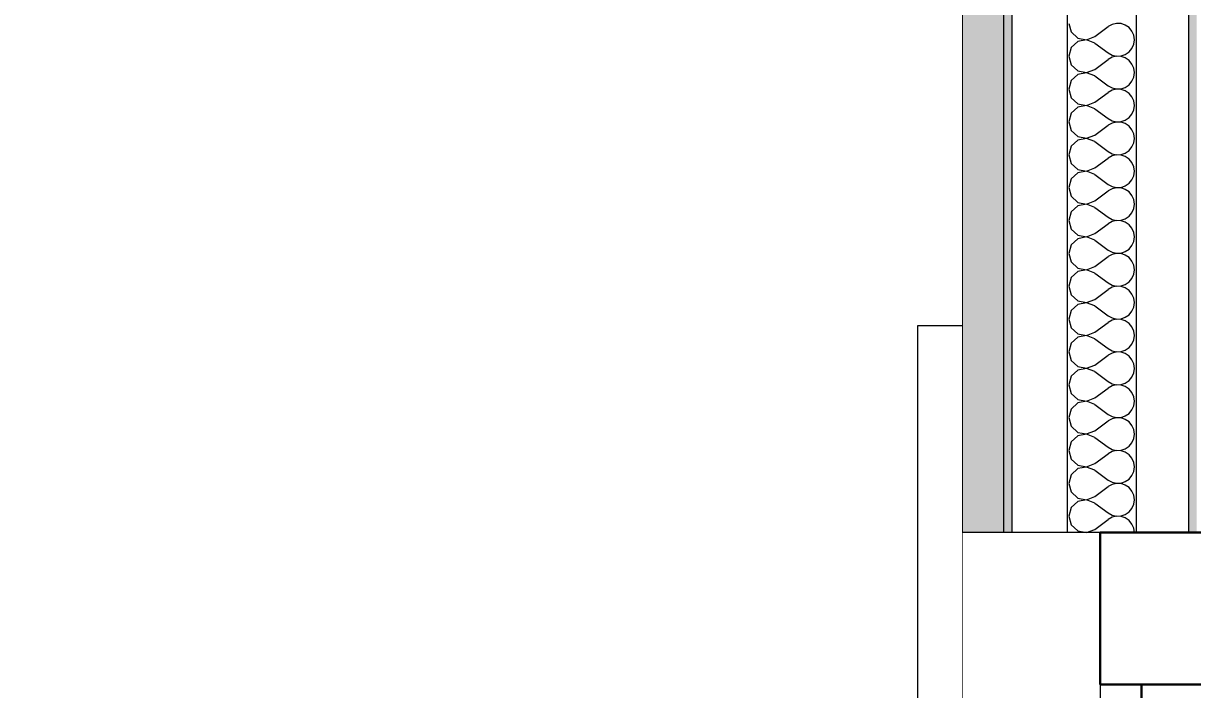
# Model space of a CAD drawing. Header units: millimetres. Extents: x -48147 to 1414029, y -496296 to 18123.
# Drawn here: x 1379177.3 to 1379601, y -476643.6 to -476402.2 of the extents above; entities that cross this region are included whole.
import ezdxf

# ---------------------------------------------------------------- set-up
doc = ezdxf.new("R2010")
doc.units = ezdxf.units.MM
doc.header["$MEASUREMENT"] = 0
doc.linetypes.add('Wipeout_Contour', pattern=[1000, 0, -1000])
for name, color, linetype in [('New_A-25-M_Wall_Int', 7, 'Continuous'), ('New_A-95-D_1_20', 7, 'Continuous'), ('New_ArchiCAD Doors', 7, 'Continuous'), ('New_ArchiCAD Windows', 7, 'Continuous')]:
    doc.layers.add(name, color=color, linetype=linetype)
for name, color, linetype, lineweight in [('New_A-25-M_Wall_Int_Pen_No__1', 7, 'Continuous', 13), ('New_A-95-D_1_20_Pen_No__1', 7, 'Continuous', 13), ('New_ArchiCAD Windows_Pen_No__87', 8, 'Continuous', 20)]:
    doc.layers.add(name, color=color, linetype=linetype, lineweight=lineweight)
for name, color, linetype, lineweight, true_color in [('New_A-25-M_Wall_Int_Pen_No__107', 7, 'Continuous', 15, 0xa6a6a6), ('New_ArchiCAD Doors_Pen_No__63', 7, 'Continuous', 20, 0x606060), ('New_ArchiCAD Windows_Pen_No__43', 7, 'Continuous', 30, 0x444444), ('New_ArchiCAD Windows_Pen_No__63', 7, 'Continuous', 20, 0x606060)]:
    doc.layers.add(name, color=color, linetype=linetype, lineweight=lineweight, true_color=true_color)
doc.styles.add('GENERATED_STYLE_1', font='')
doc.styles.get('GENERATED_STYLE_1').set_extended_font_data('Arial')
doc.dimstyles.new('GENERATED_STYLE__4', dxfattribs={"dimtxt": 125, "dimasz": 47.5, "dimexe": 0.18, "dimexo": 50, "dimgap": 0.09, "dimtad": 1, "dimdec": 0, "dimzin": 0, "dimdsep": 46, "dimtxsty": 'GENERATED_STYLE_1', "dimblk": 'ARROWHEAD_2', "dimblk1": 'ARROWHEAD_2', "dimblk2": 'ARROWHEAD_2', "dimcen": 0.09, "dimclrd": 7, "dimclre": 7, "dimclrt": 7, "dimadec": 0, "dimazin": 0, "dimtfac": 1, "dimtdec": 4, "dimtmove": 0, "dimatfit": 3, "dimfxl": 1, "dimtolj": 1, "dimtzin": 0, "dimarcsym": 0})

# ---------------------------------------------------------------- blocks, each defined once
blk = doc.blocks.new('*X200', base_point=(1372879, -490836.73))
at = {"layer": 'New_A-25-M_Wall_Int_Pen_No__107', "linetype": 'Continuous'}
for p, q in [((1379556.06, -476402.21), (1379556.95, -476405.34)), ((1379571.78, -476402.6), (1379570.35, -476403.4)), ((1379573.38, -476402.23), (1379571.78, -476402.6)), ((1379575.02, -476402.31), (1379573.38, -476402.23)), ((1379576.58, -476402.84), (1379575.02, -476402.31)), ((1379556.95, -476405.34), (1379559.35, -476407.53)), ((1379562.55, -476408.14), (1379565.58, -476406.97)), ((1379565.58, -476406.97), (1379570.35, -476403.4)), ((1379577.93, -476403.77), (1379576.58, -476402.84)), ((1379578.98, -476405.03), (1379577.93, -476403.77)), ((1379579.64, -476406.53), (1379578.98, -476405.03)), ((1379579.87, -476408.16), (1379579.64, -476406.53)), ((1379556.95, -476410.98), (1379556.06, -476414.11)), ((1379559.35, -476408.79), (1379556.95, -476410.98)), ((1379559.35, -476407.53), (1379562.55, -476408.14)), ((1379562.55, -476408.19), (1379559.35, -476408.79)), ((1379565.58, -476409.35), (1379562.55, -476408.19)), ((1379565.58, -476409.35), (1379570.35, -476412.92)), ((1379577.93, -476412.55), (1379578.98, -476411.29)), ((1379578.98, -476411.29), (1379579.64, -476409.79)), ((1379579.64, -476409.79), (1379579.87, -476408.16)), ((1379556.06, -476414.11), (1379556.95, -476417.24)), ((1379565.58, -476418.88), (1379570.35, -476415.3)), ((1379570.35, -476412.92), (1379571.78, -476413.72)), ((1379571.78, -476414.51), (1379570.35, -476415.3)), ((1379571.78, -476413.72), (1379573.38, -476414.09)), ((1379573.38, -476414.14), (1379571.78, -476414.51)), ((1379573.38, -476414.09), (1379575.02, -476414.01)), ((1379575.02, -476414.22), (1379573.38, -476414.14)), ((1379575.02, -476414.01), (1379576.58, -476413.48)), ((1379576.58, -476414.74), (1379575.02, -476414.22)), ((1379576.58, -476413.48), (1379577.93, -476412.55)), ((1379577.93, -476415.67), (1379576.58, -476414.74)), ((1379556.95, -476417.24), (1379559.35, -476419.44)), ((1379559.35, -476419.44), (1379562.55, -476420.04)), ((1379562.55, -476420.04), (1379565.58, -476418.88)), ((1379578.98, -476416.94), (1379577.93, -476415.67)), ((1379579.64, -476418.44), (1379578.98, -476416.94)), ((1379579.87, -476420.07), (1379579.64, -476418.44)), ((1379556.95, -476422.89), (1379556.06, -476426.02)), ((1379559.35, -476420.69), (1379556.95, -476422.89)), ((1379562.55, -476420.09), (1379559.35, -476420.69)), ((1379565.58, -476421.26), (1379562.55, -476420.09)), ((1379565.58, -476421.26), (1379570.35, -476424.83)), ((1379577.93, -476424.46), (1379578.98, -476423.2)), ((1379578.98, -476423.2), (1379579.64, -476421.69)), ((1379579.64, -476421.69), (1379579.87, -476420.07)), ((1379556.06, -476426.02), (1379556.95, -476429.15)), ((1379565.58, -476430.78), (1379570.35, -476427.21)), ((1379570.35, -476424.83), (1379571.78, -476425.62)), ((1379571.78, -476426.41), (1379570.35, -476427.21)), ((1379571.78, -476425.62), (1379573.38, -476425.99)), ((1379573.38, -476426.04), (1379571.78, -476426.41)), ((1379573.38, -476425.99), (1379575.02, -476425.91)), ((1379575.02, -476426.12), (1379573.38, -476426.04)), ((1379575.02, -476425.91), (1379576.58, -476425.39)), ((1379576.58, -476426.65), (1379575.02, -476426.12)), ((1379576.58, -476425.39), (1379577.93, -476424.46)), ((1379577.93, -476427.58), (1379576.58, -476426.65)), ((1379578.98, -476428.84), (1379577.93, -476427.58)), ((1379556.95, -476429.15), (1379559.35, -476431.34)), ((1379559.35, -476431.34), (1379562.55, -476431.95)), ((1379562.55, -476431.99), (1379559.35, -476432.6)), ((1379562.55, -476431.95), (1379565.58, -476430.78)), ((1379565.58, -476433.16), (1379562.55, -476431.99)), ((1379579.64, -476430.34), (1379578.98, -476428.84)), ((1379579.87, -476431.97), (1379579.64, -476430.34)), ((1379579.64, -476433.6), (1379579.87, -476431.97)), ((1379556.95, -476434.79), (1379556.06, -476437.92)), ((1379559.35, -476432.6), (1379556.95, -476434.79)), ((1379565.58, -476433.16), (1379570.35, -476436.73)), ((1379576.58, -476437.29), (1379577.93, -476436.36)), ((1379577.93, -476436.36), (1379578.98, -476435.1)), ((1379578.98, -476435.1), (1379579.64, -476433.6)), ((1379556.06, -476437.92), (1379556.95, -476441.05)), ((1379565.58, -476442.68), (1379570.35, -476439.11)), ((1379570.35, -476436.73), (1379571.78, -476437.53)), ((1379571.78, -476438.32), (1379570.35, -476439.11)), ((1379571.78, -476437.53), (1379573.38, -476437.9)), ((1379573.38, -476437.95), (1379571.78, -476438.32)), ((1379573.38, -476437.9), (1379575.02, -476437.82)), ((1379575.02, -476438.03), (1379573.38, -476437.95)), ((1379575.02, -476437.82), (1379576.58, -476437.29)), ((1379576.58, -476438.55), (1379575.02, -476438.03)), ((1379577.93, -476439.48), (1379576.58, -476438.55)), ((1379578.98, -476440.75), (1379577.93, -476439.48)), ((1379579.64, -476442.25), (1379578.98, -476440.75)), ((1379556.95, -476441.05), (1379559.35, -476443.25)), ((1379559.35, -476444.5), (1379556.95, -476446.7)), ((1379559.35, -476443.25), (1379562.55, -476443.85)), ((1379562.55, -476443.9), (1379559.35, -476444.5)), ((1379562.55, -476443.85), (1379565.58, -476442.68)), ((1379565.58, -476445.07), (1379562.55, -476443.9)), ((1379565.58, -476445.07), (1379570.35, -476448.64)), ((1379579.87, -476443.88), (1379579.64, -476442.25)), ((1379579.64, -476445.5), (1379579.87, -476443.88)), ((1379556.95, -476446.7), (1379556.06, -476449.83)), ((1379570.35, -476448.64), (1379571.78, -476449.43)), ((1379575.02, -476449.72), (1379576.58, -476449.2)), ((1379576.58, -476449.2), (1379577.93, -476448.27)), ((1379577.93, -476448.27), (1379578.98, -476447)), ((1379578.98, -476447), (1379579.64, -476445.5)), ((1379556.06, -476449.83), (1379556.95, -476452.96)), ((1379556.95, -476452.96), (1379559.35, -476455.15)), ((1379565.58, -476454.59), (1379570.35, -476451.02)), ((1379571.78, -476450.22), (1379570.35, -476451.02)), ((1379571.78, -476449.43), (1379573.38, -476449.8)), ((1379573.38, -476449.85), (1379571.78, -476450.22)), ((1379573.38, -476449.8), (1379575.02, -476449.72)), ((1379575.02, -476449.93), (1379573.38, -476449.85)), ((1379576.58, -476450.46), (1379575.02, -476449.93)), ((1379577.93, -476451.39), (1379576.58, -476450.46)), ((1379578.98, -476452.65), (1379577.93, -476451.39)), ((1379579.64, -476454.15), (1379578.98, -476452.65)), ((1379559.35, -476456.41), (1379556.95, -476458.6)), ((1379559.35, -476455.15), (1379562.55, -476455.76)), ((1379562.55, -476455.8), (1379559.35, -476456.41)), ((1379562.55, -476455.76), (1379565.58, -476454.59)), ((1379565.58, -476456.97), (1379562.55, -476455.8)), ((1379565.58, -476456.97), (1379570.35, -476460.54)), ((1379578.98, -476458.91), (1379579.64, -476457.41)), ((1379579.87, -476455.78), (1379579.64, -476454.15)), ((1379579.64, -476457.41), (1379579.87, -476455.78)), ((1379556.95, -476458.6), (1379556.06, -476461.73)), ((1379556.06, -476461.73), (1379556.95, -476464.86)), ((1379570.35, -476460.54), (1379571.78, -476461.34)), ((1379571.78, -476462.13), (1379570.35, -476462.92)), ((1379571.78, -476461.34), (1379573.38, -476461.71)), ((1379573.38, -476461.76), (1379571.78, -476462.13)), ((1379573.38, -476461.71), (1379575.02, -476461.63)), ((1379575.02, -476461.84), (1379573.38, -476461.76)), ((1379575.02, -476461.63), (1379576.58, -476461.1)), ((1379576.58, -476462.36), (1379575.02, -476461.84)), ((1379576.58, -476461.1), (1379577.93, -476460.17)), ((1379577.93, -476460.17), (1379578.98, -476458.91)), ((1379556.95, -476464.86), (1379559.35, -476467.06)), ((1379565.58, -476466.49), (1379570.35, -476462.92)), ((1379577.93, -476463.29), (1379576.58, -476462.36)), ((1379578.98, -476464.56), (1379577.93, -476463.29)), ((1379579.64, -476466.06), (1379578.98, -476464.56)), ((1379579.87, -476467.68), (1379579.64, -476466.06)), ((1379556.95, -476470.51), (1379556.06, -476473.64)), ((1379559.35, -476468.31), (1379556.95, -476470.51)), ((1379559.35, -476467.06), (1379562.55, -476467.66)), ((1379562.55, -476467.71), (1379559.35, -476468.31)), ((1379562.55, -476467.66), (1379565.58, -476466.49)), ((1379565.58, -476468.88), (1379562.55, -476467.71)), ((1379565.58, -476468.88), (1379570.35, -476472.45)), ((1379578.98, -476470.81), (1379579.64, -476469.31)), ((1379579.64, -476469.31), (1379579.87, -476467.68)), ((1379556.06, -476473.64), (1379556.95, -476476.77)), ((1379565.58, -476478.4), (1379570.35, -476474.83)), ((1379570.35, -476472.45), (1379571.78, -476473.24)), ((1379571.78, -476474.03), (1379570.35, -476474.83)), ((1379571.78, -476473.24), (1379573.38, -476473.61)), ((1379573.38, -476473.66), (1379571.78, -476474.03)), ((1379573.38, -476473.61), (1379575.02, -476473.53)), ((1379575.02, -476473.74), (1379573.38, -476473.66)), ((1379575.02, -476473.53), (1379576.58, -476473.01)), ((1379576.58, -476474.27), (1379575.02, -476473.74)), ((1379576.58, -476473.01), (1379577.93, -476472.08)), ((1379577.93, -476475.2), (1379576.58, -476474.27)), ((1379577.93, -476472.08), (1379578.98, -476470.81)), ((1379556.95, -476476.77), (1379559.35, -476478.96)), ((1379559.35, -476478.96), (1379562.55, -476479.57)), ((1379562.55, -476479.57), (1379565.58, -476478.4)), ((1379578.98, -476476.46), (1379577.93, -476475.2)), ((1379579.64, -476477.96), (1379578.98, -476476.46)), ((1379579.87, -476479.59), (1379579.64, -476477.96)), ((1379556.95, -476482.41), (1379556.06, -476485.54)), ((1379559.35, -476480.22), (1379556.95, -476482.41)), ((1379562.55, -476479.61), (1379559.35, -476480.22)), ((1379565.58, -476480.78), (1379562.55, -476479.61)), ((1379565.58, -476480.78), (1379570.35, -476484.35)), ((1379577.93, -476483.98), (1379578.98, -476482.72)), ((1379578.98, -476482.72), (1379579.64, -476481.22)), ((1379579.64, -476481.22), (1379579.87, -476479.59)), ((1379556.06, -476485.54), (1379556.95, -476488.67)), ((1379565.58, -476490.3), (1379570.35, -476486.73)), ((1379570.35, -476484.35), (1379571.78, -476485.15)), ((1379571.78, -476485.94), (1379570.35, -476486.73)), ((1379571.78, -476485.15), (1379573.38, -476485.52)), ((1379573.38, -476485.57), (1379571.78, -476485.94)), ((1379573.38, -476485.52), (1379575.02, -476485.44)), ((1379575.02, -476485.65), (1379573.38, -476485.57)), ((1379575.02, -476485.44), (1379576.58, -476484.91)), ((1379576.58, -476486.17), (1379575.02, -476485.65)), ((1379576.58, -476484.91), (1379577.93, -476483.98)), ((1379577.93, -476487.1), (1379576.58, -476486.17)), ((1379578.98, -476488.36), (1379577.93, -476487.1)), ((1379556.95, -476488.67), (1379559.35, -476490.87)), ((1379559.35, -476490.87), (1379562.55, -476491.47)), ((1379562.55, -476491.52), (1379559.35, -476492.12)), ((1379562.55, -476491.47), (1379565.58, -476490.3)), ((1379565.58, -476492.68), (1379562.55, -476491.52)), ((1379579.64, -476489.87), (1379578.98, -476488.36)), ((1379579.87, -476491.49), (1379579.64, -476489.87)), ((1379579.64, -476493.12), (1379579.87, -476491.49)), ((1379556.95, -476494.32), (1379556.06, -476497.45)), ((1379559.35, -476492.12), (1379556.95, -476494.32)), ((1379565.58, -476492.68), (1379570.35, -476496.26)), ((1379576.58, -476496.82), (1379577.93, -476495.89)), ((1379577.93, -476495.89), (1379578.98, -476494.62)), ((1379578.98, -476494.62), (1379579.64, -476493.12)), ((1379556.06, -476497.45), (1379556.95, -476500.58)), ((1379565.58, -476502.21), (1379570.35, -476498.64)), ((1379570.35, -476496.26), (1379571.78, -476497.05)), ((1379571.78, -476497.84), (1379570.35, -476498.64)), ((1379571.78, -476497.05), (1379573.38, -476497.42)), ((1379573.38, -476497.47), (1379571.78, -476497.84)), ((1379573.38, -476497.42), (1379575.02, -476497.34)), ((1379575.02, -476497.55), (1379573.38, -476497.47)), ((1379575.02, -476497.34), (1379576.58, -476496.82)), ((1379576.58, -476498.08), (1379575.02, -476497.55)), ((1379577.93, -476499.01), (1379576.58, -476498.08)), ((1379578.98, -476500.27), (1379577.93, -476499.01)), ((1379579.64, -476501.77), (1379578.98, -476500.27)), ((1379556.95, -476500.58), (1379559.35, -476502.77)), ((1379559.35, -476504.03), (1379556.95, -476506.22)), ((1379559.35, -476502.77), (1379562.55, -476503.38)), ((1379562.55, -476503.42), (1379559.35, -476504.03)), ((1379562.55, -476503.38), (1379565.58, -476502.21)), ((1379565.58, -476504.59), (1379562.55, -476503.42)), ((1379579.87, -476503.4), (1379579.64, -476501.77)), ((1379579.64, -476505.03), (1379579.87, -476503.4)), ((1379556.95, -476506.22), (1379556.06, -476509.35)), ((1379565.58, -476504.59), (1379570.35, -476508.16)), ((1379570.35, -476508.16), (1379571.78, -476508.96)), ((1379575.02, -476509.25), (1379576.58, -476508.72)), ((1379576.58, -476508.72), (1379577.93, -476507.79)), ((1379577.93, -476507.79), (1379578.98, -476506.53)), ((1379578.98, -476506.53), (1379579.64, -476505.03)), ((1379556.06, -476509.35), (1379556.95, -476512.48)), ((1379556.95, -476512.48), (1379559.35, -476514.68)), ((1379565.58, -476514.11), (1379570.35, -476510.54)), ((1379571.78, -476509.75), (1379570.35, -476510.54)), ((1379571.78, -476508.96), (1379573.38, -476509.33)), ((1379573.38, -476509.38), (1379571.78, -476509.75)), ((1379573.38, -476509.33), (1379575.02, -476509.25)), ((1379575.02, -476509.46), (1379573.38, -476509.38)), ((1379576.58, -476509.98), (1379575.02, -476509.46)), ((1379577.93, -476510.91), (1379576.58, -476509.98)), ((1379578.98, -476512.17), (1379577.93, -476510.91)), ((1379579.64, -476513.68), (1379578.98, -476512.17)), ((1379559.35, -476515.93), (1379556.95, -476518.13)), ((1379559.35, -476514.68), (1379562.55, -476515.28)), ((1379562.55, -476515.33), (1379559.35, -476515.93)), ((1379562.55, -476515.28), (1379565.58, -476514.11)), ((1379565.58, -476516.49), (1379562.55, -476515.33)), ((1379565.58, -476516.49), (1379570.35, -476520.07)), ((1379578.98, -476518.43), (1379579.64, -476516.93)), ((1379579.87, -476515.3), (1379579.64, -476513.68)), ((1379579.64, -476516.93), (1379579.87, -476515.3)), ((1379556.95, -476518.13), (1379556.06, -476521.26)), ((1379556.06, -476521.26), (1379556.95, -476524.39)), ((1379570.35, -476520.07), (1379571.78, -476520.86)), ((1379571.78, -476520.86), (1379573.38, -476521.23)), ((1379573.38, -476521.28), (1379571.78, -476521.65)), ((1379573.38, -476521.23), (1379575.02, -476521.15)), ((1379575.02, -476521.36), (1379573.38, -476521.28)), ((1379575.02, -476521.15), (1379576.58, -476520.63)), ((1379576.58, -476521.88), (1379575.02, -476521.36)), ((1379576.58, -476520.63), (1379577.93, -476519.7)), ((1379577.93, -476519.7), (1379578.98, -476518.43)), ((1379556.95, -476524.39), (1379559.35, -476526.58)), ((1379565.58, -476526.02), (1379570.35, -476522.45)), ((1379571.78, -476521.65), (1379570.35, -476522.45)), ((1379577.93, -476522.81), (1379576.58, -476521.88)), ((1379578.98, -476524.08), (1379577.93, -476522.81)), ((1379579.64, -476525.58), (1379578.98, -476524.08)), ((1379579.87, -476527.21), (1379579.64, -476525.58)), ((1379559.35, -476527.84), (1379556.95, -476530.03)), ((1379559.35, -476526.58), (1379562.55, -476527.18)), ((1379562.55, -476527.23), (1379559.35, -476527.84)), ((1379562.55, -476527.18), (1379565.58, -476526.02)), ((1379565.58, -476528.4), (1379562.55, -476527.23)), ((1379565.58, -476528.4), (1379570.35, -476531.97)), ((1379578.98, -476530.34), (1379579.64, -476528.84)), ((1379579.64, -476528.84), (1379579.87, -476527.21)), ((1379556.95, -476530.03), (1379556.06, -476533.16)), ((1379556.06, -476533.16), (1379556.95, -476536.29)), ((1379570.35, -476531.97), (1379571.78, -476532.77)), ((1379571.78, -476533.56), (1379570.35, -476534.35)), ((1379571.78, -476532.77), (1379573.38, -476533.14)), ((1379573.38, -476533.19), (1379571.78, -476533.56)), ((1379573.38, -476533.14), (1379575.02, -476533.06)), ((1379575.02, -476533.26), (1379573.38, -476533.19)), ((1379575.02, -476533.06), (1379576.58, -476532.53)), ((1379576.58, -476533.79), (1379575.02, -476533.26)), ((1379576.58, -476532.53), (1379577.93, -476531.6)), ((1379577.93, -476534.72), (1379576.58, -476533.79)), ((1379577.93, -476531.6), (1379578.98, -476530.34)), ((1379556.95, -476536.29), (1379559.35, -476538.48)), ((1379562.55, -476539.09), (1379565.58, -476537.92)), ((1379565.58, -476537.92), (1379570.35, -476534.35)), ((1379578.98, -476535.98), (1379577.93, -476534.72)), ((1379579.64, -476537.49), (1379578.98, -476535.98)), ((1379579.87, -476539.11), (1379579.64, -476537.49)), ((1379556.95, -476541.94), (1379556.06, -476545.07)), ((1379559.35, -476539.74), (1379556.95, -476541.94)), ((1379559.35, -476538.48), (1379562.55, -476539.09)), ((1379562.55, -476539.14), (1379559.35, -476539.74)), ((1379565.58, -476540.3), (1379562.55, -476539.14)), ((1379565.58, -476540.3), (1379570.35, -476543.88)), ((1379577.93, -476543.51), (1379578.98, -476542.24)), ((1379578.98, -476542.24), (1379579.64, -476540.74)), ((1379579.64, -476540.74), (1379579.87, -476539.11)), ((1379556.06, -476545.07), (1379556.95, -476548.2)), ((1379565.58, -476549.83), (1379570.35, -476546.26)), ((1379570.35, -476543.88), (1379571.78, -476544.67)), ((1379571.78, -476545.46), (1379570.35, -476546.26)), ((1379571.78, -476544.67), (1379573.38, -476545.04)), ((1379573.38, -476545.09), (1379571.78, -476545.46)), ((1379573.38, -476545.04), (1379575.02, -476544.96)), ((1379575.02, -476545.17), (1379573.38, -476545.09)), ((1379575.02, -476544.96), (1379576.58, -476544.44)), ((1379576.58, -476545.69), (1379575.02, -476545.17)), ((1379576.58, -476544.44), (1379577.93, -476543.51)), ((1379577.93, -476546.62), (1379576.58, -476545.69)), ((1379578.98, -476547.89), (1379577.93, -476546.62)), ((1379556.95, -476548.2), (1379559.35, -476550.39)), ((1379559.35, -476550.39), (1379562.55, -476550.99)), ((1379562.55, -476551.04), (1379559.35, -476551.65)), ((1379562.55, -476550.99), (1379565.58, -476549.83)), ((1379565.58, -476552.21), (1379562.55, -476551.04)), ((1379579.64, -476549.39), (1379578.98, -476547.89)), ((1379579.87, -476551.02), (1379579.64, -476549.39)), ((1379579.64, -476552.64), (1379579.87, -476551.02)), ((1379556.95, -476553.84), (1379556.06, -476556.97)), ((1379559.35, -476551.65), (1379556.95, -476553.84)), ((1379565.58, -476552.21), (1379570.35, -476555.78)), ((1379577.93, -476555.41), (1379578.98, -476554.15)), ((1379578.98, -476554.15), (1379579.64, -476552.64)), ((1379556.06, -476556.97), (1379556.95, -476560.1)), ((1379565.58, -476561.73), (1379570.35, -476558.16)), ((1379570.35, -476555.78), (1379571.78, -476556.57)), ((1379571.78, -476557.37), (1379570.35, -476558.16)), ((1379571.78, -476556.57), (1379573.38, -476556.95)), ((1379573.38, -476556.99), (1379571.78, -476557.37)), ((1379573.38, -476556.95), (1379575.02, -476556.87)), ((1379575.02, -476557.07), (1379573.38, -476556.99)), ((1379575.02, -476556.87), (1379576.58, -476556.34)), ((1379576.58, -476557.6), (1379575.02, -476557.07)), ((1379576.58, -476556.34), (1379577.93, -476555.41)), ((1379577.93, -476558.53), (1379576.58, -476557.6)), ((1379578.98, -476559.79), (1379577.93, -476558.53)), ((1379556.95, -476560.1), (1379559.35, -476562.29)), ((1379559.35, -476563.55), (1379556.95, -476565.75)), ((1379559.35, -476562.29), (1379562.55, -476562.9)), ((1379562.55, -476562.95), (1379559.35, -476563.55)), ((1379562.55, -476562.9), (1379565.58, -476561.73)), ((1379565.58, -476564.11), (1379562.55, -476562.95)), ((1379579.64, -476561.3), (1379578.98, -476559.79)), ((1379579.87, -476562.92), (1379579.64, -476561.3)), ((1379579.64, -476564.55), (1379579.87, -476562.92)), ((1379556.95, -476565.75), (1379556.06, -476568.88)), ((1379565.58, -476564.11), (1379570.35, -476567.68)), ((1379570.35, -476567.68), (1379571.78, -476568.48)), ((1379576.58, -476568.25), (1379577.93, -476567.32)), ((1379577.93, -476567.32), (1379578.98, -476566.05)), ((1379578.98, -476566.05), (1379579.64, -476564.55)), ((1379556.06, -476568.88), (1379556.95, -476572)), ((1379556.95, -476572), (1379559.35, -476574.2)), ((1379565.58, -476573.64), (1379570.35, -476570.07)), ((1379571.78, -476569.27), (1379570.35, -476570.07)), ((1379571.78, -476568.48), (1379573.38, -476568.85)), ((1379573.38, -476568.9), (1379571.78, -476569.27)), ((1379573.38, -476568.85), (1379575.02, -476568.77)), ((1379575.02, -476568.98), (1379573.38, -476568.9)), ((1379575.02, -476568.77), (1379576.58, -476568.25)), ((1379576.58, -476569.5), (1379575.02, -476568.98)), ((1379577.93, -476570.43), (1379576.58, -476569.5)), ((1379578.98, -476571.7), (1379577.93, -476570.43)), ((1379579.64, -476573.2), (1379578.98, -476571.7)), ((1379559.35, -476575.46), (1379556.95, -476577.65)), ((1379559.35, -476574.2), (1379562.55, -476574.8)), ((1379562.55, -476574.85), (1379559.35, -476575.46)), ((1379562.55, -476574.8), (1379565.58, -476573.64)), ((1379565.58, -476576.02), (1379562.55, -476574.85)), ((1379565.58, -476576.02), (1379570.35, -476579.59)), ((1379578.98, -476577.96), (1379579.64, -476576.45)), ((1379579.87, -476574.83), (1379579.64, -476573.2)), ((1379579.64, -476576.45), (1379579.87, -476574.83)), ((1379556.95, -476577.65), (1379556.06, -476580.78)), ((1379570.35, -476579.59), (1379571.78, -476580.38)), ((1379571.78, -476580.38), (1379573.38, -476580.76)), ((1379573.38, -476580.76), (1379575.02, -476580.68)), ((1379575.02, -476580.68), (1379576.58, -476580.15)), ((1379576.58, -476580.15), (1379577.93, -476579.22)), ((1379577.93, -476579.22), (1379578.98, -476577.96)), ((1379556.06, -476580.78), (1379556.95, -476583.91)), ((1379556.95, -476583.91), (1379559.35, -476586.1)), ((1379565.58, -476585.54), (1379570.35, -476581.97)), ((1379571.78, -476581.18), (1379570.35, -476581.97)), ((1379573.38, -476580.8), (1379571.78, -476581.18)), ((1379575.02, -476580.88), (1379573.38, -476580.8)), ((1379576.58, -476581.41), (1379575.02, -476580.88)), ((1379577.93, -476582.34), (1379576.58, -476581.41)), ((1379578.98, -476583.6), (1379577.93, -476582.34)), ((1379579.64, -476585.11), (1379578.98, -476583.6)), ((1379559.35, -476586.1), (1379562.55, -476586.71)), ((1379562.55, -476586.71), (1379565.58, -476585.54)), ((1379579.87, -476586.73), (1379579.64, -476585.11))]:
    blk.add_line(p, q, dxfattribs=at)
blk = doc.blocks.new('Section Elem_175_2', base_point=(1372879, -490836.73))
at = {"color": 254, "linetype": 'Wipeout_Contour', "lineweight": 0, "ltscale": 8759280.573030584}
blk.add_wipeout([(1379517.46, -478586.73), (1379567.46, -478586.73), (1379567.46, -478531.73), (1379567.46, -476641.73), (1379567.46, -476586.73), (1379517.46, -476586.73)], dxfattribs=at).dxf.layer = 'New_A-25-M_Wall_Int'
at = {"layer": 'New_A-25-M_Wall_Int_Pen_No__107', "linetype": 'Continuous', "lineweight": 0, "true_color": 0x535353}
blk.add_hatch(color=251, dxfattribs=at).paths.add_polyline_path([(1379532.46, -475661.73), (1379532.46, -475686.73), (1379532.46, -476586.73), (1379535.46, -476586.73), (1379535.46, -474813.61), (1379532.46, -474813.61)])
at = {"layer": 'New_A-25-M_Wall_Int_Pen_No__107', "linetype": 'Continuous'}
blk.add_hatch(color=256, dxfattribs=at).paths.add_polyline_path([(1379532.46, -475686.73), (1379517.46, -475686.73), (1379517.46, -476586.73), (1379532.46, -476586.73)])
at = {"layer": 'New_A-25-M_Wall_Int_Pen_No__1', "linetype": 'Continuous'}
for p, q in [((1379517.46, -475686.73), (1379517.46, -476586.73)), ((1379532.46, -475686.73), (1379532.46, -476586.73))]:
    blk.add_line(p, q, dxfattribs=at)
at = {"color": 254, "linetype": 'Wipeout_Contour', "lineweight": 0, "ltscale": 5837036.294986662}
blk.add_wipeout([(1379535.46, -476586.73), (1379555.46, -476586.73), (1379555.46, -474813.61), (1379535.46, -474813.61)], dxfattribs=at).dxf.layer = 'New_A-25-M_Wall_Int'
at = {"layer": 'New_A-25-M_Wall_Int_Pen_No__1', "linetype": 'Continuous'}
blk.add_line((1379535.46, -474813.61), (1379535.46, -476586.73), dxfattribs=at)
at = {"color": 254, "linetype": 'Wipeout_Contour', "lineweight": 0, "ltscale": 5837121.378725396}
blk.add_wipeout([(1379555.46, -476586.73), (1379580.46, -476586.73), (1379580.46, -474813.61), (1379555.46, -474813.61)], dxfattribs=at).dxf.layer = 'New_A-25-M_Wall_Int'
at = {"layer": 'New_A-25-M_Wall_Int_Pen_No__1', "linetype": 'Continuous'}
blk.add_line((1379555.46, -474813.61), (1379555.46, -476586.73), dxfattribs=at)
at = {"layer": 'New_A-25-M_Wall_Int_Pen_No__1', "linetype": 'Continuous', "flags": 128}
blk.add_lwpolyline([(1379567.46, -476586.73), (1379555.46, -476586.73), (1379535.46, -476586.73), (1379532.46, -476586.73), (1379517.46, -476586.73)], dxfattribs=at)
at = {"layer": 'New_A-25-M_Wall_Int'}
blk.add_blockref('*X200', (1372879, -490836.73), dxfattribs=at)
at = {"color": 254, "linetype": 'Wipeout_Contour', "lineweight": 0, "ltscale": 5837204.571837042}
blk.add_wipeout([(1379580.46, -476586.73), (1379599.46, -476586.73), (1379599.46, -474813.61), (1379580.46, -474813.61)], dxfattribs=at).dxf.layer = 'New_A-25-M_Wall_Int'
at = {"layer": 'New_A-25-M_Wall_Int_Pen_No__107', "linetype": 'Continuous', "lineweight": 0, "true_color": 0x535353}
blk.add_hatch(color=251, dxfattribs=at).paths.add_polyline_path([(1379599.46, -476586.73), (1379602.46, -476586.73), (1379602.46, -474813.61), (1379599.46, -474813.61)])
at = {"layer": 'New_A-25-M_Wall_Int_Pen_No__1', "linetype": 'Continuous'}
for p, q in [((1379580.46, -474813.61), (1379580.46, -476586.73)), ((1379599.46, -474813.61), (1379599.46, -476586.73))]:
    blk.add_line(p, q, dxfattribs=at)
blk = doc.blocks.new('Section Elem_183_2', base_point=(1372879, -490836.73))
at = {"layer": 'New_ArchiCAD Windows_Pen_No__87', "linetype": 'Continuous'}
blk.add_line((1379517.46, -478586.73), (1379517.46, -476586.73), dxfattribs=at)
at = {"color": 254, "linetype": 'Wipeout_Contour', "lineweight": 0, "ltscale": 5839678.420622}
blk.add_wipeout([(1379617.46, -476641.73), (1379567.46, -476641.73), (1379567.46, -478531.73), (1379617.46, -478531.73)], dxfattribs=at).dxf.layer = 'New_ArchiCAD Windows'
at = {"color": 254, "linetype": 'Wipeout_Contour', "lineweight": 0, "ltscale": 5838405.9413329}
blk.add_wipeout([(1379617.46, -476641.73), (1379617.46, -476586.73), (1379567.46, -476586.73), (1379567.46, -476641.73)], dxfattribs=at).dxf.layer = 'New_ArchiCAD Windows'
at = {"layer": 'New_ArchiCAD Windows_Pen_No__43', "linetype": 'Continuous'}
for p, q in [((1379567.46, -476586.73), (1379567.46, -476641.73)), ((1379617.46, -476641.73), (1379567.46, -476641.73)), ((1379582.46, -476641.73), (1379582.46, -478531.73))]:
    blk.add_line(p, q, dxfattribs=at)
at = {"layer": 'New_ArchiCAD Windows_Pen_No__43', "linetype": 'Continuous', "flags": 128}
blk.add_lwpolyline([(1379617.46, -476586.73), (1379602.46, -476586.73), (1379599.46, -476586.73), (1379580.46, -476586.73), (1379567.46, -476586.73)], dxfattribs=at)
at = {"layer": 'New_ArchiCAD Windows_Pen_No__63', "linetype": 'Continuous'}
blk.add_line((1379567.46, -476641.73), (1379567.46, -478531.73), dxfattribs=at)
blk = doc.blocks.new('Section Elem_267_2', base_point=(1372879, -490836.73))
at = {"color": 254, "linetype": 'Wipeout_Contour', "lineweight": 0, "ltscale": 24801462.45316929}
blk.add_wipeout([(1379517.46, -475003.15), (1377466.91, -475003.15), (1377466.91, -478686.73), (1377656.39, -478686.73), (1377656.39, -476228.73), (1379166.39, -476228.73), (1379166.39, -478686.73), (1379517.46, -478686.73), (1379517.46, -478611.73), (1379501.47, -478611.73), (1379501.47, -476577.73), (1379501.47, -476511.73), (1379517.46, -476511.73), (1379517.46, -475686.73), (1377473.06, -475686.73), (1377473.06, -475661.73), (1379517.46, -475661.73)], dxfattribs=at).dxf.layer = 'New_A-25-M_Wall_Int'
blk = doc.blocks.new('Section Elem_411_2', base_point=(1372879, -490836.73))
at = {"color": 254, "linetype": 'Wipeout_Contour', "lineweight": 0, "ltscale": 5839332.231763897}
blk.add_wipeout([(1379517.46, -476511.73), (1379501.46, -476511.73), (1379501.46, -478611.73), (1379517.46, -478611.73)], dxfattribs=at).dxf.layer = 'New_ArchiCAD Doors'
at = {"layer": 'New_ArchiCAD Doors_Pen_No__63', "linetype": 'Continuous'}
for p, q in [((1379501.46, -478611.73), (1379501.46, -476511.73)), ((1379501.46, -476511.73), (1379517.46, -476511.73))]:
    blk.add_line(p, q, dxfattribs=at)
blk = doc.blocks.new('*D779', base_point=(1372879, -490836.73))
at = {"layer": 'New_A-95-D_1_20_Pen_No__1', "linetype": 'Continuous'}
for p, q in [((1367392.19, -475086.73), (1367392.19, -475056.17)), ((1367423.44, -475104.77), (1367360.94, -475068.69)), ((1367943.06, -475086.73), (1367345.32, -475086.73)), ((1367392.19, -478686.73), (1367392.19, -475086.73)), ((1367360.94, -478668.69), (1367423.44, -478704.77)), ((1367439.07, -478686.73), (1367345.32, -478686.73))]:
    blk.add_line(p, q, dxfattribs=at)
at = {"layer": 'New_A-95-D_1_20_Pen_No__1', "insert": (1367367.19, -477101.23), "char_height": 125, "attachment_point": 7, "rotation": 90, "style": 'GENERATED_STYLE_1'}
blk.add_mtext('\\A1;{\\fArial|b0|i0|c0|p34;3,600}', dxfattribs=at)
blk = doc.blocks.new('ARROWHEAD_2')
at = {"color": 0, "linetype": 'Continuous', "lineweight": 0}
for p, q in [((-0.3781, -0.655), (0.3781, 0.655)), ((0, 0), (-1, 0))]:
    blk.add_line(p, q, dxfattribs=at)

msp = doc.modelspace()

# ---------------------------------------------------------------- block references
at = {"layer": 'New_A-25-M_Wall_Int'}
msp.add_blockref('Section Elem_175_2', (1372879, -490836.73), dxfattribs=at)

# ---------------------------------------------------------------- next in the draw order: block references
at = {"layer": 'New_ArchiCAD Windows'}
msp.add_blockref('Section Elem_183_2', (1372879, -490836.73), dxfattribs=at)

# ---------------------------------------------------------------- next in the draw order: block references
at = {"layer": 'New_A-25-M_Wall_Int'}
msp.add_blockref('Section Elem_267_2', (1372879, -490836.73), dxfattribs=at)

# ---------------------------------------------------------------- next in the draw order: block references
at = {"layer": 'New_ArchiCAD Doors'}
msp.add_blockref('Section Elem_411_2', (1372879, -490836.73), dxfattribs=at)

# ---------------------------------------------------------------- next in the draw order: dimensions: what is measured, and where the dimension line sits
at = {"layer": 'New_A-95-D_1_20', "linetype": 'Continuous'}
dim = msp.add_linear_dim(base=(1367392.19, -475086.73), p1=(1383128.04, -478686.73), p2=(1367993.06, -475086.73), angle=90, dimstyle='GENERATED_STYLE__4', dxfattribs=at)
dim.commit()
dim.dimension.update_dxf_attribs({"geometry": '*D779', "text_midpoint": (1367304.69, -476864.08), "dimtype": 160, "text_rotation": 90})

doc.saveas('drawing.dxf')
